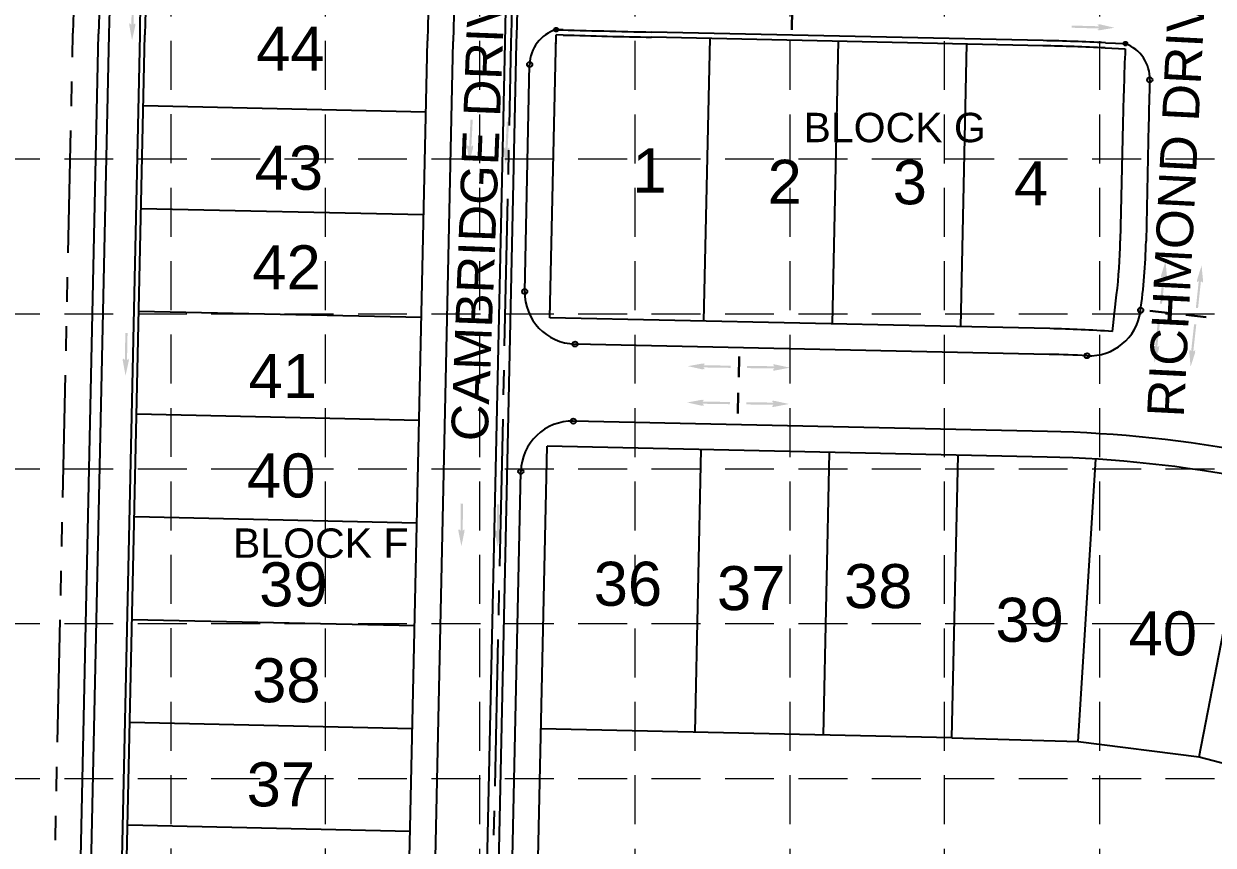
# Model space of a CAD drawing. Header units: inches. Extents: x 3312 to 5850, y 7905 to 11961.
# Drawn here: x 3572.2 to 4058.3, y 9715.5 to 10051.1 of the extents above; entities that cross this region are included whole.
import ezdxf
from ezdxf.enums import TextEntityAlignment as Align

# ---------------------------------------------------------------- set-up
doc = ezdxf.new("R2010")
doc.units = ezdxf.units.IN
doc.header["$LTSCALE"] = 80
doc.header["$MEASUREMENT"] = 0
for name, pattern in [('CENTER2', [1.125, 0.75, -0.125, 0.125, -0.125]), ('HIDDEN', [0.375, 0.25, -0.125]), ('PHANTOM2', [1.25, 0.625, -0.125, 0.125, -0.125, 0.125, -0.125])]:
    doc.linetypes.add(name, pattern=pattern)
for name, color, linetype in [('1 BLOCK NUMBER', 7, 'Continuous'), ('1 LOT NUMBER', 7, 'Continuous'), ('BNDY', 7, 'PHANTOM2'), ('grid', 254, 'HIDDEN'), ('LOT NUM', 7, 'Continuous'), ('LOTLINE', 7, 'Continuous'), ('PAVING', 7, 'Continuous'), ('ROW', 7, 'Continuous'), ('STORM', 250, 'Continuous'), ('STORM CL', 7, 'CENTER2')]:
    doc.layers.add(name, color=color, linetype=linetype)
doc.styles.get("Standard").update_dxf_attribs({"font": 'ARIAL.TTF', "height": 25})

msp = doc.modelspace()

# ---------------------------------------------------------------- hatches: boundary and pattern name
at = {"layer": 'PAVING', "linetype": 'Continuous', "lineweight": 30}
h = msp.add_hatch(color=256, dxfattribs=at)
edge = h.paths.add_edge_path()
edge.add_line((3617.6, 10051.29), (3617.06, 10050.73))
edge.add_line((3617.06, 10050.73), (3617.29, 10061.85))
edge.add_line((3617.29, 10061.85), (3616.38, 10061.87))
edge.add_line((3616.38, 10061.87), (3616.16, 10050.75))
edge.add_line((3616.16, 10050.75), (3615.53, 10051.34))
edge.add_line((3615.53, 10051.34), (3615.53, 10051.35))
edge.add_ellipse((3615.48, 10050.78), major_axis=(0.012, 0.588), ratio=0.285714, start_angle=345.5033, end_angle=485.8315)
edge.add_line((3615.33, 10050.44), (3615.34, 10050.44))
edge.add_line((3615.34, 10050.44), (3616.45, 10044.4))
edge.add_line((3616.45, 10044.4), (3617.77, 10050.39))
edge.add_line((3617.77, 10050.39), (3617.77, 10050.39))
edge.add_ellipse((3617.63, 10050.73), major_axis=(0.012, 0.588), ratio=0.285714, start_angle=235.2731, end_angle=377.1827)
edge.add_line((3617.6, 10051.29), (3617.6, 10051.29))
edge.add_line((3617.6, 10051.29), (3617.6, 10051.29))
edge.add_line((3617.6, 10051.29), (3617.6, 10051.29))
at = {"layer": 'PAVING'}
h = msp.add_hatch(color=256, dxfattribs=at)
edge = h.paths.add_edge_path()
edge.add_line((4010.99, 10048.7), (4011.57, 10049.21))
edge.add_line((4011.57, 10049.21), (4000.46, 10049.52))
edge.add_line((4000.46, 10049.52), (4000.48, 10050.42))
edge.add_line((4000.48, 10050.42), (4011.59, 10050.12))
edge.add_line((4011.59, 10050.12), (4011.03, 10050.77))
edge.add_line((4011.03, 10050.77), (4011.03, 10050.77))
edge.add_ellipse((4011.6, 10050.8), major_axis=(-0.588, 0.016), ratio=0.285714, start_angle=-125.8315, end_angle=14.4967, ccw=False)
edge.add_line((4011.95, 10050.92), (4011.95, 10050.92))
edge.add_line((4011.95, 10050.92), (4017.93, 10049.52))
edge.add_line((4017.93, 10049.52), (4011.88, 10048.49))
edge.add_line((4011.88, 10048.49), (4011.88, 10048.49))
edge.add_ellipse((4011.55, 10048.64), major_axis=(-0.588, 0.016), ratio=0.285714, start_angle=-17.1827, end_angle=124.7269, ccw=False)
edge.add_line((4010.99, 10048.71), (4010.99, 10048.7))
edge.add_line((4010.99, 10048.7), (4010.99, 10048.7))
edge.add_line((4010.99, 10048.7), (4010.99, 10048.7))
h = msp.add_hatch(color=256, dxfattribs=at)
edge = h.paths.add_edge_path()
edge.add_line((3755.67, 10001.44), (3755.11, 10000.9))
edge.add_line((3755.11, 10000.9), (3755.68, 10012))
edge.add_line((3755.68, 10012), (3754.78, 10012.04))
edge.add_line((3754.78, 10012.04), (3754.21, 10000.94))
edge.add_line((3754.21, 10000.94), (3753.6, 10001.55))
edge.add_line((3753.6, 10001.55), (3753.6, 10001.55))
edge.add_ellipse((3753.53, 10000.99), major_axis=(0.03, 0.587), ratio=0.285714, start_angle=345.5033, end_angle=485.8315)
edge.add_line((3753.38, 10000.65), (3753.38, 10000.65))
edge.add_line((3753.38, 10000.65), (3754.31, 9994.58))
edge.add_line((3754.31, 9994.58), (3755.81, 10000.53))
edge.add_line((3755.81, 10000.53), (3755.81, 10000.53))
edge.add_ellipse((3755.69, 10000.87), major_axis=(0.03, 0.587), ratio=0.285714, start_angle=235.2731, end_angle=377.1827)
edge.add_line((3755.67, 10001.44), (3755.67, 10001.44))
edge.add_line((3755.67, 10001.44), (3755.67, 10001.44))
edge.add_line((3755.67, 10001.44), (3755.67, 10001.44))
h = msp.add_hatch(color=256, dxfattribs=at)
edge = h.paths.add_edge_path()
edge.add_line((3770.48, 10000.54), (3769.93, 10000))
edge.add_line((3769.93, 10000), (3770.5, 10011.1))
edge.add_line((3770.5, 10011.1), (3769.59, 10011.14))
edge.add_line((3769.59, 10011.14), (3769.03, 10000.04))
edge.add_line((3769.03, 10000.04), (3768.42, 10000.65))
edge.add_line((3768.42, 10000.65), (3768.42, 10000.65))
edge.add_ellipse((3768.35, 10000.09), major_axis=(0.03, 0.587), ratio=0.285714, start_angle=345.5033, end_angle=485.8315)
edge.add_line((3768.19, 9999.75), (3768.2, 9999.75))
edge.add_line((3768.2, 9999.75), (3769.13, 9993.68))
edge.add_line((3769.13, 9993.68), (3770.63, 9999.63))
edge.add_line((3770.63, 9999.63), (3770.62, 9999.63))
edge.add_ellipse((3770.5, 9999.97), major_axis=(0.03, 0.587), ratio=0.285714, start_angle=235.2731, end_angle=377.1827)
edge.add_line((3770.48, 10000.54), (3770.48, 10000.54))
edge.add_line((3770.48, 10000.54), (3770.48, 10000.54))
edge.add_line((3770.48, 10000.54), (3770.48, 10000.54))
at = {"layer": 'PAVING', "linetype": 'Continuous', "lineweight": 30}
h = msp.add_hatch(color=256, dxfattribs=at)
edge = h.paths.add_edge_path()
edge.add_line((4037.06, 9947.35), (4037.64, 9947.86))
edge.add_line((4037.64, 9947.86), (4036.46, 9936.81))
edge.add_line((4036.46, 9936.81), (4037.36, 9936.71))
edge.add_line((4037.36, 9936.71), (4038.54, 9947.76))
edge.add_line((4038.54, 9947.76), (4039.11, 9947.12))
edge.add_line((4039.11, 9947.12), (4039.11, 9947.12))
edge.add_ellipse((4039.22, 9947.68), major_axis=(-0.062, -0.585), ratio=0.285714, start_angle=345.5033, end_angle=485.8315)
edge.add_line((4039.39, 9948.01), (4039.39, 9948.01))
edge.add_line((4039.39, 9948.01), (4038.79, 9954.12))
edge.add_line((4038.79, 9954.12), (4036.97, 9948.26))
edge.add_line((4036.97, 9948.26), (4036.97, 9948.27))
edge.add_ellipse((4037.07, 9947.92), major_axis=(-0.062, -0.585), ratio=0.285714, start_angle=235.2731, end_angle=377.1827)
edge.add_line((4037.06, 9947.35), (4037.06, 9947.35))
edge.add_line((4037.06, 9947.35), (4037.06, 9947.35))
edge.add_line((4037.06, 9947.35), (4037.06, 9947.35))
h = msp.add_hatch(color=256, dxfattribs=at)
edge = h.paths.add_edge_path()
edge.add_line((4051.8, 9945.63), (4052.39, 9946.14))
edge.add_line((4052.39, 9946.14), (4051.21, 9935.09))
edge.add_line((4051.21, 9935.09), (4052.1, 9934.99))
edge.add_line((4052.1, 9934.99), (4053.28, 9946.04))
edge.add_line((4053.28, 9946.04), (4053.86, 9945.4))
edge.add_line((4053.86, 9945.4), (4053.86, 9945.4))
edge.add_ellipse((4053.96, 9945.96), major_axis=(-0.062, -0.585), ratio=0.285714, start_angle=345.5033, end_angle=485.8315)
edge.add_line((4054.13, 9946.29), (4054.13, 9946.29))
edge.add_line((4054.13, 9946.29), (4053.54, 9952.4))
edge.add_line((4053.54, 9952.4), (4051.71, 9946.54))
edge.add_line((4051.71, 9946.54), (4051.71, 9946.54))
edge.add_ellipse((4051.81, 9946.2), major_axis=(-0.062, -0.585), ratio=0.285714, start_angle=235.2731, end_angle=377.1827)
edge.add_line((4051.8, 9945.63), (4051.8, 9945.63))
edge.add_line((4051.8, 9945.63), (4051.8, 9945.63))
edge.add_line((4051.8, 9945.63), (4051.8, 9945.63))
h = msp.add_hatch(color=256, dxfattribs=at)
edge = h.paths.add_edge_path()
edge.add_line((4034.06, 9919.7), (4034.52, 9919.08))
edge.add_line((4034.52, 9919.08), (4035.74, 9930.13))
edge.add_line((4035.74, 9930.13), (4036.63, 9930.03))
edge.add_line((4036.63, 9930.03), (4035.42, 9918.99))
edge.add_line((4035.42, 9918.99), (4036.12, 9919.49))
edge.add_line((4036.12, 9919.49), (4036.12, 9919.49))
edge.add_ellipse((4036.1, 9918.92), major_axis=(0.064, 0.584), ratio=0.285714, start_angle=-125.8315, end_angle=14.4967, ccw=False)
edge.add_line((4036.2, 9918.56), (4036.19, 9918.56))
edge.add_line((4036.19, 9918.56), (4034.31, 9912.72))
edge.add_line((4034.31, 9912.72), (4033.78, 9918.84))
edge.add_line((4033.78, 9918.84), (4033.78, 9918.83))
edge.add_ellipse((4033.95, 9919.15), major_axis=(0.064, 0.584), ratio=0.285714, start_angle=-17.1827, end_angle=124.7269, ccw=False)
edge.add_line((4034.06, 9919.7), (4034.06, 9919.7))
edge.add_line((4034.06, 9919.7), (4034.06, 9919.7))
edge.add_line((4034.06, 9919.7), (4034.06, 9919.7))
h = msp.add_hatch(color=256, dxfattribs=at)
edge = h.paths.add_edge_path()
edge.add_line((4048.81, 9917.98), (4049.27, 9917.36))
edge.add_line((4049.27, 9917.36), (4050.48, 9928.41))
edge.add_line((4050.48, 9928.41), (4051.38, 9928.31))
edge.add_line((4051.38, 9928.31), (4050.16, 9917.27))
edge.add_line((4050.16, 9917.27), (4050.86, 9917.77))
edge.add_line((4050.86, 9917.77), (4050.86, 9917.77))
edge.add_ellipse((4050.84, 9917.2), major_axis=(0.064, 0.584), ratio=0.285714, start_angle=-125.8315, end_angle=14.4967, ccw=False)
edge.add_line((4050.94, 9916.84), (4050.94, 9916.84))
edge.add_line((4050.94, 9916.84), (4049.05, 9911))
edge.add_line((4049.05, 9911), (4048.52, 9917.11))
edge.add_line((4048.52, 9917.11), (4048.52, 9917.11))
edge.add_ellipse((4048.7, 9917.43), major_axis=(0.064, 0.584), ratio=0.285714, start_angle=-17.1827, end_angle=124.7269, ccw=False)
edge.add_line((4048.81, 9917.98), (4048.81, 9917.98))
edge.add_line((4048.81, 9917.98), (4048.81, 9917.98))
edge.add_line((4048.81, 9917.98), (4048.81, 9917.98))
at = {"layer": 'PAVING'}
h = msp.add_hatch(color=256, dxfattribs=at)
edge = h.paths.add_edge_path()
edge.add_line((3614.93, 9914.29), (3614.39, 9913.73))
edge.add_line((3614.39, 9913.73), (3614.61, 9924.84))
edge.add_line((3614.61, 9924.84), (3613.71, 9924.86))
edge.add_line((3613.71, 9924.86), (3613.49, 9913.75))
edge.add_line((3613.49, 9913.75), (3612.86, 9914.34))
edge.add_line((3612.86, 9914.34), (3612.86, 9914.34))
edge.add_ellipse((3612.81, 9913.77), major_axis=(0.012, 0.588), ratio=0.285714, start_angle=345.5033, end_angle=485.8315)
edge.add_line((3612.66, 9913.43), (3612.67, 9913.43))
edge.add_line((3612.67, 9913.43), (3613.78, 9907.39))
edge.add_line((3613.78, 9907.39), (3615.1, 9913.39))
edge.add_line((3615.1, 9913.39), (3615.1, 9913.39))
edge.add_ellipse((3614.97, 9913.73), major_axis=(0.012, 0.588), ratio=0.285714, start_angle=235.2731, end_angle=377.1827)
edge.add_line((3614.93, 9914.29), (3614.93, 9914.29))
edge.add_line((3614.93, 9914.29), (3614.93, 9914.29))
edge.add_line((3614.93, 9914.29), (3614.93, 9914.29))
at = {"layer": 'PAVING', "linetype": 'Continuous', "lineweight": 30}
h = msp.add_hatch(color=256, dxfattribs=at)
edge = h.paths.add_edge_path()
edge.add_line((3850.56, 9912.16), (3849.98, 9911.64))
edge.add_line((3849.98, 9911.64), (3861.1, 9911.46))
edge.add_line((3861.1, 9911.46), (3861.08, 9910.56))
edge.add_line((3861.08, 9910.56), (3849.97, 9910.74))
edge.add_line((3849.97, 9910.74), (3850.54, 9910.09))
edge.add_line((3850.54, 9910.09), (3850.54, 9910.09))
edge.add_ellipse((3849.97, 9910.06), major_axis=(0.588, -0.01), ratio=0.285714, start_angle=-125.8315, end_angle=14.4967, ccw=False)
edge.add_line((3849.62, 9909.93), (3849.62, 9909.93))
edge.add_line((3849.62, 9909.93), (3843.63, 9911.26))
edge.add_line((3843.63, 9911.26), (3849.67, 9912.36))
edge.add_line((3849.67, 9912.36), (3849.67, 9912.36))
edge.add_ellipse((3850, 9912.21), major_axis=(0.588, -0.01), ratio=0.285714, start_angle=-17.1827, end_angle=124.7269, ccw=False)
edge.add_line((3850.56, 9912.16), (3850.56, 9912.16))
edge.add_line((3850.56, 9912.16), (3850.56, 9912.16))
edge.add_line((3850.56, 9912.16), (3850.56, 9912.16))
h = msp.add_hatch(color=256, dxfattribs=at)
edge = h.paths.add_edge_path()
edge.add_line((3878.37, 9911.75), (3878.93, 9911.22))
edge.add_line((3878.93, 9911.22), (3867.82, 9911.36))
edge.add_line((3867.82, 9911.36), (3867.8, 9910.46))
edge.add_line((3867.8, 9910.46), (3878.91, 9910.31))
edge.add_line((3878.91, 9910.31), (3878.33, 9909.68))
edge.add_line((3878.33, 9909.68), (3878.33, 9909.68))
edge.add_ellipse((3878.9, 9909.63), major_axis=(-0.588, 0.008), ratio=0.285714, start_angle=345.5033, end_angle=485.8315)
edge.add_line((3879.24, 9909.49), (3879.24, 9909.49))
edge.add_line((3879.24, 9909.49), (3885.27, 9910.65))
edge.add_line((3885.27, 9910.65), (3879.27, 9911.93))
edge.add_line((3879.27, 9911.93), (3879.27, 9911.92))
edge.add_ellipse((3878.93, 9911.79), major_axis=(-0.588, 0.008), ratio=0.285714, start_angle=235.2731, end_angle=377.1827)
edge.add_line((3878.37, 9911.75), (3878.37, 9911.75))
edge.add_line((3878.37, 9911.75), (3878.37, 9911.75))
edge.add_line((3878.37, 9911.75), (3878.37, 9911.75))
h = msp.add_hatch(color=256, dxfattribs=at)
edge = h.paths.add_edge_path()
edge.add_line((3850.22, 9897.32), (3849.64, 9896.8))
edge.add_line((3849.64, 9896.8), (3860.76, 9896.62))
edge.add_line((3860.76, 9896.62), (3860.74, 9895.72))
edge.add_line((3860.74, 9895.72), (3849.63, 9895.9))
edge.add_line((3849.63, 9895.9), (3850.2, 9895.25))
edge.add_line((3850.2, 9895.25), (3850.2, 9895.25))
edge.add_ellipse((3849.63, 9895.22), major_axis=(0.588, -0.01), ratio=0.285714, start_angle=-125.8315, end_angle=14.4967, ccw=False)
edge.add_line((3849.28, 9895.09), (3849.28, 9895.09))
edge.add_line((3849.28, 9895.09), (3843.29, 9896.42))
edge.add_line((3843.29, 9896.42), (3849.33, 9897.52))
edge.add_line((3849.33, 9897.52), (3849.33, 9897.52))
edge.add_ellipse((3849.66, 9897.37), major_axis=(0.588, -0.01), ratio=0.285714, start_angle=-17.1827, end_angle=124.7269, ccw=False)
edge.add_line((3850.22, 9897.32), (3850.22, 9897.32))
edge.add_line((3850.22, 9897.32), (3850.22, 9897.32))
edge.add_line((3850.22, 9897.32), (3850.22, 9897.32))
h = msp.add_hatch(color=256, dxfattribs=at)
edge = h.paths.add_edge_path()
edge.add_line((3878.03, 9896.91), (3878.59, 9896.38))
edge.add_line((3878.59, 9896.38), (3867.48, 9896.52))
edge.add_line((3867.48, 9896.52), (3867.46, 9895.62))
edge.add_line((3867.46, 9895.62), (3878.57, 9895.47))
edge.add_line((3878.57, 9895.47), (3877.99, 9894.84))
edge.add_line((3877.99, 9894.84), (3877.99, 9894.84))
edge.add_ellipse((3878.56, 9894.79), major_axis=(-0.588, 0.008), ratio=0.285714, start_angle=345.5033, end_angle=485.8315)
edge.add_line((3878.9, 9894.65), (3878.9, 9894.65))
edge.add_line((3878.9, 9894.65), (3884.93, 9895.81))
edge.add_line((3884.93, 9895.81), (3878.93, 9897.09))
edge.add_line((3878.93, 9897.09), (3878.93, 9897.08))
edge.add_ellipse((3878.59, 9896.95), major_axis=(-0.588, 0.008), ratio=0.285714, start_angle=235.2731, end_angle=377.1827)
edge.add_line((3878.03, 9896.91), (3878.03, 9896.91))
edge.add_line((3878.03, 9896.91), (3878.03, 9896.91))
edge.add_line((3878.03, 9896.91), (3878.03, 9896.91))
at = {"layer": 'PAVING'}
h = msp.add_hatch(color=256, dxfattribs=at)
edge = h.paths.add_edge_path()
edge.add_line((3752.11, 9844.59), (3751.58, 9844.03))
edge.add_line((3751.58, 9844.03), (3751.7, 9855.14))
edge.add_line((3751.7, 9855.14), (3750.79, 9855.15))
edge.add_line((3750.79, 9855.15), (3750.68, 9844.04))
edge.add_line((3750.68, 9844.04), (3750.05, 9844.62))
edge.add_line((3750.05, 9844.62), (3750.04, 9844.63))
edge.add_ellipse((3750, 9844.06), major_axis=(0.006, 0.588), ratio=0.285714, start_angle=345.5033, end_angle=485.8315)
edge.add_line((3749.86, 9843.71), (3749.86, 9843.71))
edge.add_line((3749.86, 9843.71), (3751.03, 9837.69))
edge.add_line((3751.03, 9837.69), (3752.29, 9843.69))
edge.add_line((3752.29, 9843.69), (3752.29, 9843.69))
edge.add_ellipse((3752.15, 9844.03), major_axis=(0.006, 0.588), ratio=0.285714, start_angle=235.2731, end_angle=377.1827)
edge.add_line((3752.11, 9844.59), (3752.11, 9844.59))
edge.add_line((3752.11, 9844.59), (3752.11, 9844.59))
edge.add_line((3752.11, 9844.59), (3752.11, 9844.59))
h = msp.add_hatch(color=256, dxfattribs=at)
edge = h.paths.add_edge_path()
edge.add_line((3766.95, 9844.29), (3766.42, 9843.73))
edge.add_line((3766.42, 9843.73), (3766.54, 9854.84))
edge.add_line((3766.54, 9854.84), (3765.63, 9854.85))
edge.add_line((3765.63, 9854.85), (3765.52, 9843.74))
edge.add_line((3765.52, 9843.74), (3764.89, 9844.32))
edge.add_line((3764.89, 9844.32), (3764.88, 9844.33))
edge.add_ellipse((3764.84, 9843.76), major_axis=(0.006, 0.588), ratio=0.285714, start_angle=345.5033, end_angle=485.8315)
edge.add_line((3764.7, 9843.41), (3764.7, 9843.42))
edge.add_line((3764.7, 9843.42), (3765.87, 9837.39))
edge.add_line((3765.87, 9837.39), (3767.13, 9843.39))
edge.add_line((3767.13, 9843.39), (3767.13, 9843.39))
edge.add_ellipse((3767, 9843.73), major_axis=(0.006, 0.588), ratio=0.285714, start_angle=235.2731, end_angle=377.1827)
edge.add_line((3766.95, 9844.29), (3766.95, 9844.29))
edge.add_line((3766.95, 9844.29), (3766.95, 9844.29))
edge.add_line((3766.95, 9844.29), (3766.95, 9844.29))

# ---------------------------------------------------------------- linework, layer by layer
at = {"layer": 'BNDY'}
msp.add_line((3575.12, 9257.72), (3592.28, 10047.26), dxfattribs=at)
for radius, start, end in [(1952.86, 146.12145, 178.75542), (2057.86, 158.85104, 178.75527)]:
    msp.add_arc((5544.68, 10004.84), radius, start, end, dxfattribs=at)
at = {"layer": 'grid', "color": 252, "linetype": 'HIDDEN', "lineweight": 0}
for p, q in [((3632.89, 8224.15), (3631.89, 11891.53)), ((3695.59, 8224.14), (3695.32, 11892.02)), ((3758.47, 8224.13), (3758.67, 11891.9)), ((3822.23, 8224.12), (3821.89, 11891.67)), ((3885.73, 8224.11), (3885.08, 11891.72)), ((3948.5, 8224.1), (3948.52, 11891.69)), ((4011.95, 8224.09), (4011.89, 11891.67)), ((3378.79, 9995.91), (5783.3, 9995.91)), ((3378.79, 9932.63), (5783.3, 9932.63)), ((3378.79, 9869.36), (5783.3, 9869.36)), ((3378.79, 9806.08), (5783.3, 9806.08)), ((3378.79, 9742.8), (5783.3, 9742.8))]:
    msp.add_line(p, q, dxfattribs=at)
at = {"layer": 'LOTLINE'}
for p, q in [((3850.18, 9929.65), (3852.7, 10045.27)), ((3902.67, 9928.51), (3905.18, 10044.13)), ((3955.16, 9927.37), (3957.67, 10042.99)), ((3621.04, 10017.73), (3736.51, 10015.22)), ((3620.13, 9975.74), (3735.6, 9973.23)), ((3619.22, 9933.75), (3734.69, 9931.24)), ((3618.31, 9891.76), (3733.78, 9889.25)), ((3846.53, 9761.69), (3849.04, 9877.16)), ((3899.02, 9760.55), (3901.53, 9876.02)), ((3951.51, 9759.41), (3954.02, 9874.88)), ((4003.15, 9757.98), (4010.26, 9873.26)), ((4052.53, 9751.7), (4074.52, 9865.09)), ((3617.39, 9849.77), (3732.87, 9847.26)), ((3616.48, 9807.78), (3731.95, 9805.27)), ((3615.57, 9765.79), (3731.04, 9763.28)), ((3951.51, 9759.41), (3783.55, 9763.06)), ((3951.51, 9759.41), (4003.15, 9757.98)), ((4003.15, 9757.98), (4052.53, 9751.7)), ((4052.53, 9751.7), (4100.67, 9739.07)), ((3614.66, 9723.8), (3730.13, 9721.29))]:
    msp.add_line(p, q, dxfattribs=at)
at = {"layer": 'PAVING', "linetype": 'Continuous', "lineweight": 30}
for p, q in [((3886.08, 10048.6), (3886.24, 10057)), ((4040.72, 9932.95), (4032.37, 9933.9)), ((4055.46, 9931.23), (4047.12, 9932.18)), ((3864.37, 9906.76), (3864.53, 9915.16)), ((3864.03, 9891.92), (3864.19, 9900.32))]:
    msp.add_line(p, q, dxfattribs=at)
at = {"layer": 'PAVING'}
for p, q in [((3792.67, 10048.65), (3789.77, 10048.74)), ((3988.77, 10044.27), (3828.79, 10047.74)), ((3619.57, 10046.66), (3607.9, 9509.66)), ((3735.33, 9477.26), (3747.64, 10043.88)), ((4014.23, 10043.4), (4022.43, 10043.03)), ((3776.93, 9941.75), (3778.94, 10034.49)), ((4031.87, 10010.03), (4030.83, 9962.26)), ((3991.31, 9916.08), (3797.47, 9920.29)), ((3990.63, 9884.59), (3796.78, 9888.8)), ((3765.93, 9435.52), (3775.33, 9868.26))]:
    msp.add_line(p, q, dxfattribs=at)
at = {"layer": 'PAVING', "flags": 128}
msp.add_lwpolyline([(3752.59, 10243.89), (3680.36, 10253.27), (3680.36, 10253.27, 0.422082), (3616.66, 10202.83), (3616.66, 10202.83, 0.020155), (3606.97, 10046.94), (3606.97, 10046.94), (3591.91, 9353.64), (3591.91, 9353.64, 0.409111), (3698.83, 9240.01), (3698.83, 9240.01), (4831.19, 9195.62)], format="xyb", dxfattribs=at)
at = {"layer": 'PAVING'}
for centre, radius in [((3789.77, 10048.74), 0.788), ((4022.43, 10043.03), 0.788), ((3778.94, 10034.49), 1.05), ((4032.37, 10028.24), 1.05), ((3776.93, 9941.75), 1.05), ((4028.65, 9934.08), 1.05), ((3797.47, 9920.29), 1.05), ((4006.73, 9915.53), 1.05), ((3796.78, 9888.8), 1.05), ((3775.33, 9868.26), 1.05)]:
    msp.add_circle(centre, radius, dxfattribs=at)
for centre, radius, start, end in [((5544.68, 10004.84), 1797.46, 173.25954, 178.75542), ((5544.68, 10004.84), 1925.56, 174.13682, 178.75542), ((3794.16, 10034.16), 15.22, 106.7688, 178.755), ((3942.96, 15302.8), 5256.3, 268.32997, 268.75542), ((3966.1, 9000.81), 1043.7, 87.3568, 88.75542), ((4017.15, 10028.74), 15.22, 358.0992, 69.7227), ((5622.24, 9975.48), 1590.75, 178.09924, 178.75542), ((3784.14, 9967.62), 246.75, 352.0774, 358.7554), ((3797.92, 9941.29), 21, 178.7554, 268.7554), ((4007.73, 9936.5), 21, 267.1262, 352.0774), ((3979.57, 9375.46), 540.75, 87.1262, 88.7554), ((3796.33, 9867.81), 21, 88.7554, 178.7554), ((3979.57, 9375.46), 509.25, 69.4994, 88.7554)]:
    msp.add_arc(centre, radius, start, end, dxfattribs=at)
at = {"layer": 'ROW'}
for p, q in [((3587.71, 9353.69), (3602.77, 10047.03)), ((3610, 9509.65), (3621.67, 10046.62)), ((3724.83, 9477.49), (3737.14, 10044.11)), ((3787.2, 9931.02), (3789.71, 10046.64)), ((3792.61, 10046.55), (3789.71, 10046.64)), ((3988.72, 10042.17), (3828.74, 10045.64)), ((4014.13, 10041.31), (4022.33, 10040.93)), ((4021.37, 10010.26), (4020.33, 9962.49)), ((4017.07, 9925.43), (4018.81, 9940.34)), ((3991.54, 9926.58), (3787.2, 9931.02)), ((3776.09, 9419.82), (3786.06, 9878.53)), ((3990.4, 9874.09), (3786.06, 9878.53))]:
    msp.add_line(p, q, dxfattribs=at)
for centre, radius, start, end in [((5544.68, 10004.84), 2057.86, 158.85104, 178.75527), ((5544.68, 10004.84), 1942.36, 171.35283, 178.75542), ((5544.68, 10004.84), 1807.96, 172.86802, 178.75542), ((5544.68, 10004.84), 1923.46, 174.13682, 178.75542), ((5544.68, 10004.84), 1755.46, 178.7432, 178.75542), ((3942.96, 15302.8), 5258.4, 268.36152, 268.75542), ((3966.1, 9000.81), 1041.6, 87.3568, 88.75542), ((5622.24, 9975.48), 1601.25, 177.65737, 178.75542), ((3784.14, 9967.62), 236.25, 353.3693, 358.7554), ((3979.57, 9375.46), 551.25, 86.0987, 88.7554), ((3979.57, 9375.46), 498.75, 69.4993, 88.7554)]:
    msp.add_arc(centre, radius, start, end, dxfattribs=at)
at = {"layer": 'STORM', "color": 5}
for p, q in [((3761.6, 9707.4), (3768.9, 10043.42)), ((3766.32, 9707.38), (3773.62, 10043.32))]:
    msp.add_line(p, q, dxfattribs=at)
at = {"layer": 'STORM', "color": 5, "extrusion": (0, 0, -1)}
for radius, end in [(1771.48, 8.43447), (1776.2, 8.14866)]:
    msp.add_arc((-5544.68, 10004.84), radius, 1.24458, end, dxfattribs=at)
at = {"layer": 'STORM CL', "color": 5, "flags": 128}
msp.add_lwpolyline([(3514.78, 10401.85, 0.062062), (3551, 10387.54), (3778.53, 10328.88), (3795.98, 10302.41, 0.036724), (3771.26, 10043.37), (3763.87, 9703.45)], format="xyb", dxfattribs=at)

# ---------------------------------------------------------------- texts
at = {"layer": '1 BLOCK NUMBER'}
for s, p in [('BLOCK G ', (3890.84, 10008.76)), ('BLOCK F ', (3657.7, 9838.96))]:
    msp.add_text(s, height=12, dxfattribs=at).set_placement(p, align=Align.MIDDLE_LEFT)
at = {"layer": '1 LOT NUMBER'}
for s, p in [('44', (3667.16, 10040.92)), ('43', (3666.53, 9992.33)), ('1', (3820.91, 9991.19)), ('2', (3876.17, 9986.58)), ('3', (3927.33, 9986.38)), ('4', (3976.91, 9985.97)), ('42', (3665.6, 9951.64)), ('41', (3664.08, 9907.23)), ('40', (3663.37, 9866.6)), ('39', (3668.4, 9822.13)), ('36', (3805.11, 9822.36)), ('37', (3855.5, 9820.57)), ('38', (3907.43, 9821.4)), ('39', (3969.29, 9807.64)), ('40', (4023.7, 9802.08)), ('38', (3665.53, 9782.93)), ('37', (3663.28, 9740.41))]:
    msp.add_text(s, height=18, dxfattribs=at).set_placement(p, align=Align.MIDDLE_LEFT)
at = {"layer": 'LOT NUM'}
for s, rotation, p in [('CAMBRIDGE DRIVE', 87.8039, (3754.25, 9880.62)), ('RICHMOND DRIVE', 87.0904, (4038.73, 9890.52))]:
    msp.add_text(s, height=15, rotation=rotation, dxfattribs=at).set_placement(p, align=Align.MIDDLE_LEFT)

doc.saveas('drawing.dxf')
